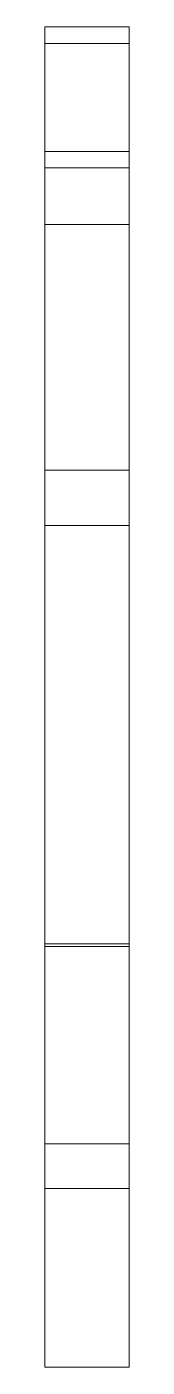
# Paper-space layout '_右视' of a CAD drawing. Header units: millimetres. Extents: x -3 to 0, y -7.5 to 40.
import ezdxf

# ---------------------------------------------------------------- set-up
doc = ezdxf.new("R2010")
doc.units = ezdxf.units.MM

psp = doc.layouts.new('_右视')

# ---------------------------------------------------------------- linework, layer by layer
at = {"color": 7, "linetype": 'Continuous', "lineweight": 15}
for p, q in [((-3, -7.5), (-3, 40)), ((-3, 40), (0, 40)), ((0, -7.5), (0, 40)), ((0, 39.414), (-3, 39.414)), ((-3, 35.586), (0, 35.586)), ((-3, 35), (0, 35)), ((0, 33), (-3, 33)), ((-3, 24.287), (0, 24.287)), ((0, 22.332), (-3, 22.332)), ((-3, 7.505), (0, 7.505)), ((0, 7.404), (-3, 7.404)), ((-3, 0.417), (0, 0.417)), ((0, -1.169), (-3, -1.169)), ((-3, -7.5), (0, -7.5))]:
    psp.add_line(p, q, dxfattribs=at)

doc.saveas('drawing.dxf')
